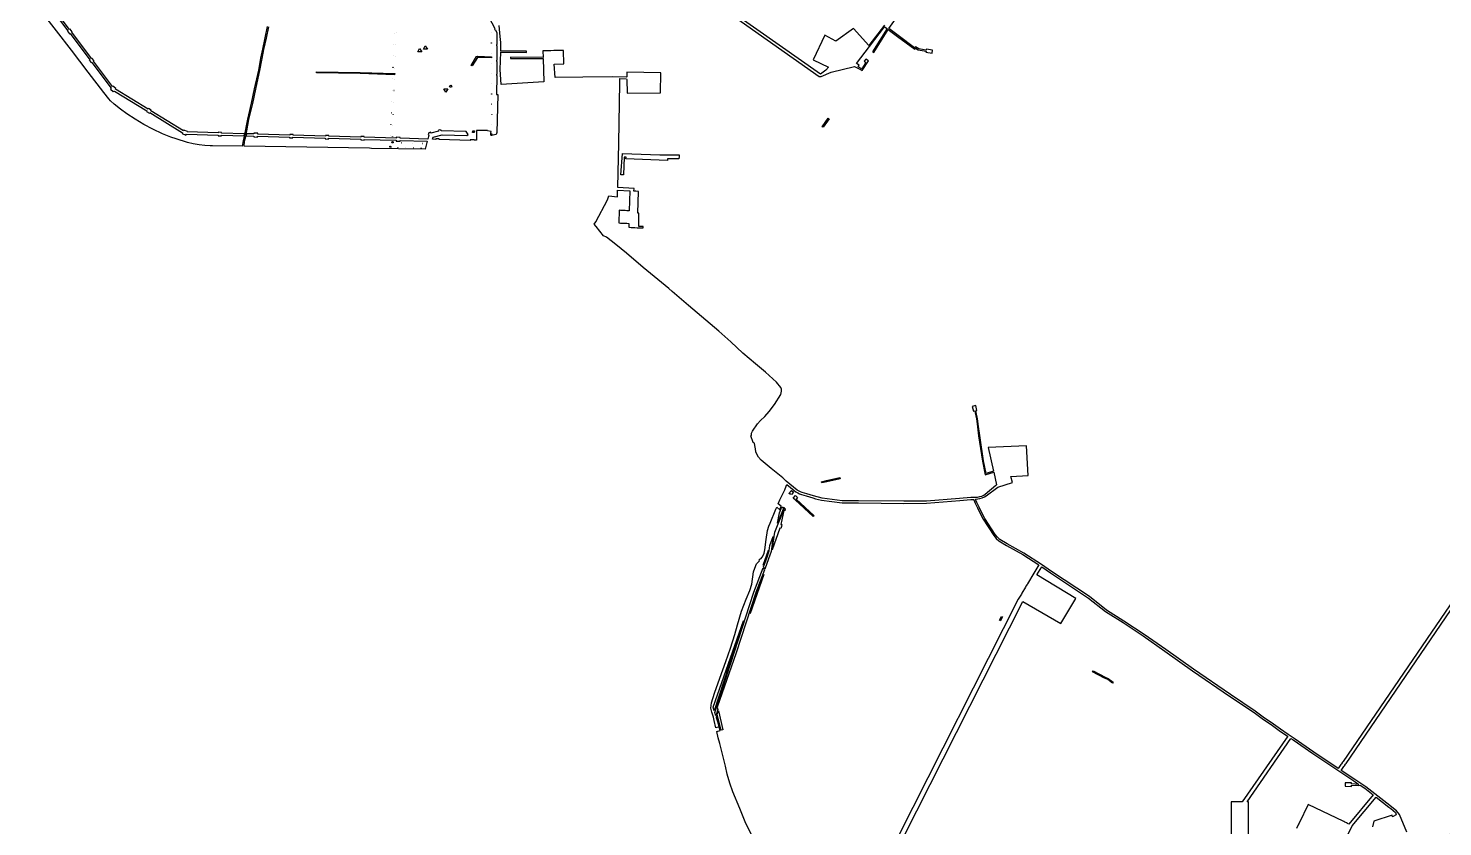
# Model space of a CAD drawing. Header units: millimetres. Extents: x 1 to 68651, y 3 to 69285.
# Drawn here: x 5255 to 12476, y 44131 to 48209 of the extents above; entities that cross this region are included whole.
import ezdxf

# ---------------------------------------------------------------- set-up
doc = ezdxf.new("R2010")
doc.units = ezdxf.units.MM
doc.layers.add('C', color=134, linetype='Continuous')
doc.styles.get("Standard").update_dxf_attribs({"font": 'arial.ttf'})

# ---------------------------------------------------------------- blocks, each defined once
blk = doc.blocks.new('C40C46959CF384673B2E9F89159651D')
at = {"layer": 'C', "linetype": 'Continuous'}
for points in [[(4433214.42, 1623679.17), (4433162.85, 1623783.91), (4433134.85, 1623851.54), (4433100.09, 1623937.43), (4433084.92, 1623980.81), (4433071.15, 1624026.34), (4433062.35, 1624067.58), (4433033.36, 1624184.22), (4433025.56, 1624213.39), (4433017.6, 1624244.89), (4433034.84, 1624249.98), (4433016.94, 1624323.69), (4433014.79, 1624317.03), (4433029.27, 1624268.11), (4433012.95, 1624263.31), (4433012.81, 1624263.86), (4433004.68, 1624300.77), (4433000.56, 1624317.29), (4432993.23, 1624342.83), (4432986.65, 1624363.31), (4432991.56, 1624391.46), (4433006.45, 1624441.07), (4433033.59, 1624516.93), (4433064.42, 1624601.76), (4433087.45, 1624670.06), (4433109.39, 1624740.97), (4433123.45, 1624789.48), (4433143.77, 1624859.84), (4433166.95, 1624920.92), (4433185.97, 1624964.92), (4433196.52, 1624997.61), (4433205.56, 1625060.23), (4433211.39, 1625079.86), (4433220.6, 1625100.66), (4433235.13, 1625116.39), (4433232.21, 1625119.45), (4433239.06, 1625127.73), (4433241.67, 1625125.59), (4433251.54, 1625137.51), (4433259.91, 1625156.5), (4433263.47, 1625172.57), (4433269.46, 1625226.15), (4433276.8, 1625272.13), (4433283.55, 1625293.44), (4433290.66, 1625309.65), (4433319.87, 1625380.36), (4433324.07, 1625390.23), (4433338.99, 1625376.95), (4433346.67, 1625395.55), (4433331.92, 1625408.68), (4433340.04, 1625427.77), (4433355.33, 1625459.14), (4433365.99, 1625480.01), (4433372.54, 1625497.35), (4433375.98, 1625505.86), (4433412.81, 1625476.29), (4433422.15, 1625469.36), (4433431.12, 1625463.93), (4433440.7, 1625458.92), (4433449.85, 1625455.55), (4433473.7, 1625448.54), (4433508.13, 1625438.33), (4433522.37, 1625434.13), (4433552.98, 1625426.46), (4433657.43, 1625412.26), (4433740.95, 1625412.99), (4433972.52, 1625409.95), (4434088.61, 1625411.26), (4434258.47, 1625424.44), (4434314.72, 1625429.53), (4434328.57, 1625429.61), (4434330.27, 1625428.31), (4434336.5, 1625411.92), (4434348.68, 1625387.12), (4434352.14, 1625379.18), (4434378.43, 1625328.86), (4434431.72, 1625246.14), (4434443.98, 1625230.73), (4434457.5, 1625218.52), (4434496.32, 1625195.77), (4434579.89, 1625148.29), (4434662.1, 1625095.55), (4434637.06, 1625053.97), (4434604.13, 1624999.31), (4434601.54, 1624995.02), (4434596.38, 1624986.45), (4434593.8, 1624982.17), (4434575.32, 1624951.52), (4434572.76, 1624947.23), (4434557.07, 1624921.19), (4433941.59, 1623704.38)], [(4433970.3, 1623704.58), (4434579.63, 1624908.2), (4434773.76, 1624796.6), (4434851.23, 1624924.92), (4434652.48, 1625044.68), (4434677.09, 1625085.56), (4434721.38, 1625054.66), (4434915.05, 1624926.38), (4435002.16, 1624857.04), (4435091.72, 1624801.56), (4435194.32, 1624733.69), (4435305.3, 1624656.04), (4435446.15, 1624555.62), (4435634.56, 1624426.12), (4435760.58, 1624341.42), (4435802.71, 1624311.16), (4435855.07, 1624275.08), (4435889.64, 1624249.98), (4435931.64, 1624221.92), (4435932.52, 1624221.29), (4435700.51, 1623884.96), (4435643.05, 1623884.96), (4435643.05, 1623709.96)], [(4435733.05, 1623709.96), (4435733.05, 1623884.96), (4435724.82, 1623884.96), (4435948.85, 1624209.73), (4435959.61, 1624202.11), (4436061.39, 1624132.63), (4436269.49, 1623992.4), (4436296.05, 1623974.81), (4436258.38, 1623977.18), (4436258.36, 1623982.5), (4436226.23, 1623983.3), (4436226.03, 1623965.74), (4436258.36, 1623964.6), (4436258.29, 1623971.6), (4436295.83, 1623968.85), (4436301.72, 1623971.04), (4436325.69, 1623955.18), (4436369.25, 1623921.2), (4436245.12, 1623771.85), (4436237.43, 1623775.54), (4436232.8, 1623777.76), (4436223.36, 1623782.29), (4436218.73, 1623784.52), (4436036.72, 1623871.94), (4435990.83, 1623776.78), (4435988.42, 1623771.79), (4435977.69, 1623749.57)], [(4436196.89, 1623628.41), (4436261.91, 1623763.79), (4436383.45, 1623910.13), (4436449.11, 1623858.92), (4436459.32, 1623851.98), (4436483.15, 1623831.21), (4436485.94, 1623818.55), (4436467.42, 1623809.33), (4436465.2, 1623817.34), (4436372.83, 1623787.4), (4436365.61, 1623758.26)], [(4436541.26, 1623731.1), (4436503.28, 1623820.4), (4436487.59, 1623839), (4436464.75, 1623859.18), (4436454.41, 1623866.2), (4436330.96, 1623962.49), (4436274.49, 1623999.9), (4436206, 1624046.05), (4436219.28, 1624065.49), (4436222.1, 1624069.62), (4436227.36, 1624077.32), (4436230.18, 1624081.45), (4437147.24, 1625425.11), (4437416.31, 1625353.74), (4437379.55, 1625229.45), (4437591.32, 1625166.84), (4436762.58, 1623720.88)], [(4437139.55, 1625445.77), (4436215.49, 1624092.05), (4436212.67, 1624087.91), (4436207.34, 1624080.1), (4436204.52, 1624075.97), (4436191, 1624056.16), (4436066.3, 1624140.18), (4435964.79, 1624209.37), (4435935.74, 1624230.1), (4435895.09, 1624257.27), (4435860.18, 1624282.49), (4435807.8, 1624318.57), (4435765.68, 1624348.83), (4435639.65, 1624433.52), (4435451.31, 1624562.99), (4435310.5, 1624663.39), (4435199.39, 1624741.13), (4435096.57, 1624809.14), (4435007.35, 1624864.42), (4434920.35, 1624933.67), (4434726.44, 1625062.1), (4434675.53, 1625097.63), (4434584.55, 1625155.99), (4434500.82, 1625203.56), (4434462.86, 1625225.82), (4434450.57, 1625236.91), (4434439.02, 1625251.41), (4434386.23, 1625333.39), (4434360.27, 1625383.08), (4434356.76, 1625391.1), (4434344.83, 1625415.35), (4434339.24, 1625430.72), (4434340.2, 1625432.33), (4434361.32, 1625435.34), (4434373.35, 1625438.52), (4434384.84, 1625443.62), (4434393.23, 1625449.28), (4434452.57, 1625493.8), (4434528.1, 1625517.04), (4434518.64, 1625547.95), (4434607.31, 1625552.24), (4434598.81, 1625704.31), (4434402.85, 1625695.96), (4434431.26, 1625574.67), (4434392.22, 1625563.2), (4434380.01, 1625627.1), (4434360.04, 1625756.25), (4434354.13, 1625802.01), (4434348.87, 1625842.58), (4434342.41, 1625873.58), (4434340.38, 1625883.05), (4434345.24, 1625884.37), (4434339.82, 1625909.57), (4434322.17, 1625905.79), (4434328.65, 1625880.8), (4434334.92, 1625882.29), (4434337.01, 1625872.56), (4434343.41, 1625841.74), (4434348.63, 1625801.8), (4434354.54, 1625755.72), (4434374.5, 1625626.52), (4434387.98, 1625556.22), (4434431.84, 1625569.17), (4434446.57, 1625504.85), (4434441.99, 1625502.07), (4434388.37, 1625455.65), (4434380.95, 1625450.66), (4434371.13, 1625446.3), (4434370.68, 1625446.1), (4434359.58, 1625443.15), (4434346.72, 1625440.91), (4434314.2, 1625440.52), (4434257.52, 1625435.39), (4434088.17, 1625422.24), (4433972.53, 1625420.95), (4433740.97, 1625423.99), (4433658.12, 1625423.27), (4433555.1, 1625437.27), (4433511.08, 1625448.94), (4433477.02, 1625459.03), (4433453.24, 1625466.02), (4433445.17, 1625468.99), (4433428.3, 1625478.49), (4433371.27, 1625523.5), (4433364.15, 1625531.98), (4433354.28, 1625540.66), (4433294.65, 1625589.13), (4433245.13, 1625631.57), (4433230.01, 1625647.04), (4433221.81, 1625661), (4433217.65, 1625672.89), (4433215.29, 1625688.71), (4433211.72, 1625705.92), (4433210.42, 1625718.36), (4433203.74, 1625720.84), (4433191.89, 1625754.55), (4433195.45, 1625757.13), (4433194.38, 1625768.75), (4433199.76, 1625779.71), (4433226.19, 1625816.16), (4433240.97, 1625833.87), (4433262.83, 1625853.51), (4433285.67, 1625880.15), (4433311.97, 1625914.99), (4433344.47, 1625965.58), (4433348.75, 1625983.14), (4433347.5, 1625992.97), (4433343.97, 1626002.51), (4433323.42, 1626029.07), (4433266.07, 1626080.1), (4433214.95, 1626123.13), (4433150.79, 1626177.51), (4433089.11, 1626234.57), (4433027.37, 1626289.93), (4432874.17, 1626420.09), (4432790.5, 1626491.9), (4432772.71, 1626507.01), (4432641.74, 1626614.42), (4432556.15, 1626689.06), (4432502.53, 1626733.28), (4432453.99, 1626769.94), (4432439.46, 1626777.34), (4432402.61, 1626824.73), (4432391.4, 1626835.98), (4432399.69, 1626847.72), (4432459.3, 1626961.46), (4432465.87, 1626980.67), (4432510.61, 1626976.67), (4432511.52, 1627010.25), (4432574.33, 1627006.33), (4432570.4, 1626904.73), (4432559.22, 1626905.29), (4432549.54, 1626905.75), (4432538.7, 1626906.28), (4432526.73, 1626906.87), (4432519.33, 1626907.25), (4432517.43, 1626842.62), (4432525.45, 1626842.23), (4432537.12, 1626841.69), (4432548.24, 1626841.21), (4432557.81, 1626840.74), (4432568.48, 1626840.22), (4432567.94, 1626820.24), (4432580.12, 1626819.64), (4432591.53, 1626819.08), (4432600.08, 1626818.66), (4432611.69, 1626818.08), (4432641.27, 1626818.46), (4432641.38, 1626824.54), (4432619.68, 1626824.18), (4432620.04, 1626892.96), (4432613.99, 1626893.26), (4432617.44, 1627003.6), (4432605.16, 1627004.2), (4432594.97, 1627004.73), (4432595.2, 1627018.34), (4432511.84, 1627023.13), (4432517.9, 1627250.55), (4432523.11, 1627559.03), (4432522.59, 1627581.21), (4432556.2, 1627578.53), (4432558.17, 1627576.13), (4432560.42, 1627505.33), (4432729.82, 1627507.21), (4432731.65, 1627609.94), (4432558.39, 1627612.09), (4432557.66, 1627589.42), (4432554.74, 1627587.78), (4432486.73, 1627588.75), (4432334.36, 1627587.6), (4432191.8, 1627584.78), (4432187.53, 1627653.34), (4432236.01, 1627655.16), (4432235.67, 1627723.29), (4432185.62, 1627722.84), (4432170.74, 1627721.83), (4432129.93, 1627721.97), (4432130.87, 1627687.39), (4431965.15, 1627688.85), (4431965.01, 1627683.35), (4432131.02, 1627681.88), (4432134.23, 1627562.92), (4431917.38, 1627550.31), (4431912.51, 1627625.79), (4431914.46, 1627714.93), (4432045.45, 1627713.97), (4432045.49, 1627719.47), (4431914.58, 1627720.43), (4431914.93, 1627736.06), (4431914.37, 1627764.89), (4431912.62, 1627794.26), (4431907.41, 1627851.91)], [(4433009.42, 1627966.08), (4433541.26, 1627591.34), (4433545.44, 1627590.01), (4433550.92, 1627590.45), (4433601.45, 1627613.42), (4433720.63, 1627641.77), (4433755.21, 1627623.92), (4433760.47, 1627621.05), (4433792.05, 1627671.48), (4433778.01, 1627679.55), (4433770.92, 1627668.98), (4433779.15, 1627662.78), (4433758.34, 1627629.01), (4433739.1, 1627640.02), (4433744.58, 1627649.08), (4433731.48, 1627656.31), (4433796.74, 1627743.8), (4433874.43, 1627844.93), (4433887.7, 1627835.03), (4433813.39, 1627716.7), (4433819.32, 1627712.99), (4433893.33, 1627830.83), (4433940.48, 1627795.69), (4434028.36, 1627729.44), (4434032.74, 1627735.75), (4434046.57, 1627727.69), (4434086.05, 1627719.23), (4434085.45, 1627715.1), (4434116.59, 1627710.36), (4434118.86, 1627725.16), (4434088.27, 1627730.64), (4434086.86, 1627724.76), (4434048.74, 1627732.82), (4434031.58, 1627742.87), (4434027.15, 1627737.42), (4433943.07, 1627800.59), (4433896.3, 1627835.45), (4433938.57, 1627895.26)], [(4433873.31, 1627852.58), (4433793.39, 1627748.42), (4433715.36, 1627836.67), (4433624.76, 1627771.07), (4433569.15, 1627801.03), (4433509.9, 1627675.76), (4433588.17, 1627637.83), (4433573.86, 1627622.74), (4433547.64, 1627603.22), (4433010.56, 1627978.3)], [(4431854.69, 1627893.09), (4431884.35, 1627835.11), (4431882.4, 1627834.29), (4431885.43, 1627828.13), (4431887.46, 1627828.97), (4431895.12, 1627813.89), (4431895.58, 1627753.72), (4431893.12, 1627753.73), (4431893.12, 1627746.97), (4431895.62, 1627746.92), (4431895.59, 1627674.92), (4431893.61, 1627674.93), (4431893.49, 1627667.95), (4431895.61, 1627667.89), (4431894.81, 1627602.44), (4431892.74, 1627602.51), (4431892.52, 1627595.39), (4431894.69, 1627595.28), (4431893.33, 1627498.25), (4431899.33, 1627498.3), (4431896.31, 1627367.89), (4431894.23, 1627304.19), (4431891.27, 1627294.55), (4431868.11, 1627289.16), (4431864.87, 1627291.27), (4431863.51, 1627301.13), (4431865.17, 1627309.69), (4431847.64, 1627313.2), (4431847.67, 1627315.01), (4431791.57, 1627314.29), (4431791.07, 1627264.77), (4431778.7, 1627265.01), (4431778.72, 1627267.42), (4431758.73, 1627267.86), (4431758.65, 1627264.27), (4431600.11, 1627269.14), (4431600.2, 1627272.11), (4431582.72, 1627272.72), (4431582.63, 1627269.68), (4431567.01, 1627270.16), (4431569.8, 1627280.75), (4431616.18, 1627292.91), (4431742.08, 1627289.73), (4431749.2, 1627293.56), (4431738.7, 1627310.15), (4431611.01, 1627313.19), (4431610.81, 1627317.2), (4431602.68, 1627317.45), (4431595.23, 1627315.48), (4431596.25, 1627311.61), (4431558.33, 1627301.68), (4431557.17, 1627305.51), (4431546.81, 1627302.8), (4431544.07, 1627292.81), (4431547.9, 1627291.62), (4431542.3, 1627270.92), (4431401.48, 1627275.25), (4431401.62, 1627279.67), (4431381.64, 1627280.37), (4431381.46, 1627275.87), (4431218.12, 1627280.67), (4431218.2, 1627283.67), (4431201.21, 1627284.24), (4431201.11, 1627281.16), (4431036.32, 1627285.86), (4431036.39, 1627288.7), (4431019.4, 1627289.13), (4431019.33, 1627286.34), (4430854.36, 1627291.19), (4430854.46, 1627294.61), (4430837.46, 1627295.04), (4430837.37, 1627291.69), (4430674.02, 1627296.49), (4430674.19, 1627300.8), (4430654.21, 1627301.62), (4430654.01, 1627297.09), (4430616.51, 1627298.2), (4430614.71, 1627287.26), (4430653.58, 1627286.1), (4430653.4, 1627281.63), (4430673.38, 1627280.82), (4430673.58, 1627285.5), (4430837.06, 1627280.67), (4430837.01, 1627277.55), (4430854.01, 1627277.26), (4430854.06, 1627280.17), (4431019.05, 1627275.35), (4431018.96, 1627271.64), (4431035.95, 1627271.21), (4431036.04, 1627274.86), (4431200.74, 1627270.16), (4431200.62, 1627266.75), (4431217.61, 1627266.18), (4431217.73, 1627269.68), (4431381.09, 1627264.88), (4431380.92, 1627260.39), (4431400.91, 1627259.69), (4431401.07, 1627264.26), (4431539.24, 1627260.01), (4431528.07, 1627219.23), (4431254.55, 1627223.69), (4431244.14, 1627223.86), (4430604.24, 1627234.29), (4430607.13, 1627260.17), (4430613.47, 1627284.82), (4430629.16, 1627370.26), (4430648.82, 1627453.42), (4430663.63, 1627526.4), (4430685.53, 1627620.78), (4430696.8, 1627682.22), (4430705.9, 1627727.89), (4430718.71, 1627786.22), (4430730.02, 1627844.12)], [(4430722.15, 1627845.59), (4430710.88, 1627787.85), (4430698.07, 1627729.54), (4430688.94, 1627683.73), (4430677.7, 1627622.39), (4430655.81, 1627528.11), (4430641.01, 1627455.14), (4430621.33, 1627371.89), (4430605.65, 1627286.55), (4430599.3, 1627261.85), (4430595.09, 1627234.6), (4430443.72, 1627237.02), (4430431.91, 1627237.21), (4430404.2, 1627237.65), (4430374.47, 1627241.08), (4430344.68, 1627246.7), (4430315.67, 1627254.34), (4430258.13, 1627272.06), (4430230.37, 1627281.25), (4430188.56, 1627298.4), (4430138.88, 1627321.15), (4430093.16, 1627345.02), (4430048.91, 1627371.91), (4430005.18, 1627400.77), (4429972.72, 1627423.83), (4429941.66, 1627448.59), (4429922.8, 1627467.01), (4429914.1, 1627476.88), (4429888.91, 1627508.68), (4429809.07, 1627612.94), (4429722.95, 1627725.29), (4429646.74, 1627823.17), (4429502.64, 1628010.51)], [(4429605.81, 1627955.86), (4429705.18, 1627824.37), (4429702.79, 1627822.52), (4429713.45, 1627808.64), (4429715.73, 1627810.4), (4429816.62, 1627676.14), (4429814, 1627674.12), (4429824.68, 1627660.25), (4429827.12, 1627662.13), (4429925.71, 1627531.24), (4429921.64, 1627526.49), (4429936.83, 1627513.48), (4429939.01, 1627516.02), (4429941.08, 1627514.26), (4429943.04, 1627516.53), (4430108.46, 1627415.05), (4430106.76, 1627412.27), (4430121.24, 1627403.37), (4430122.96, 1627406.14), (4430290.7, 1627302.94), (4430288.98, 1627298.83), (4430307.44, 1627291.13), (4430309.72, 1627296.6), (4430472.53, 1627291.49), (4430472.45, 1627288.05), (4430489.44, 1627287.65), (4430489.53, 1627290.98), (4430604.89, 1627287.55), (4430607.2, 1627298.48), (4430489.79, 1627301.98), (4430489.86, 1627305.15), (4430472.87, 1627305.55), (4430472.8, 1627302.5), (4430314.25, 1627307.47), (4430315.14, 1627309.6), (4430296.68, 1627317.29), (4430294.98, 1627313.23), (4430128.71, 1627415.51), (4430130.41, 1627418.27), (4430115.92, 1627427.17), (4430114.23, 1627424.42), (4429947.95, 1627526.45), (4429949.85, 1627528.66), (4429934.66, 1627541.68), (4429933.04, 1627539.79), (4429835.82, 1627668.86), (4429838.15, 1627670.61), (4429827.49, 1627684.49), (4429825.34, 1627682.84), (4429724.45, 1627817.1), (4429726.92, 1627819), (4429716.25, 1627832.88), (4429713.91, 1627831.07), (4429614.53, 1627962.56)]]:
    blk.add_lwpolyline(points, dxfattribs=at)
for points in [[(4431368.79, 1627754.18), (4431369.16, 1627754.16), (4431369.15, 1627753.79), (4431368.77, 1627753.8)], [(4431370.93, 1627812.03), (4431370.94, 1627812.4), (4431371.31, 1627812.39), (4431371.3, 1627812.02)], [(4431378.69, 1627753.83), (4431378.7, 1627754.2), (4431379.07, 1627754.18), (4431379.06, 1627753.81)], [(4431380.63, 1627813.05), (4431380.64, 1627813.42), (4431381.02, 1627813.41), (4431381, 1627813.04)], [(4431520.38, 1627729.57), (4431529.71, 1627747.91), (4431541.02, 1627730.76)], [(4431866.6, 1627813.93), (4431866.6, 1627813.55), (4431866.22, 1627813.55), (4431866.22, 1627813.93)], [(4431866.91, 1627761.87), (4431866.91, 1627761.49), (4431866.53, 1627761.49), (4431866.53, 1627761.87)], [(4431366.65, 1627695.98), (4431367.03, 1627695.95), (4431367.01, 1627695.58), (4431366.65, 1627695.6)], [(4431376.64, 1627692.17), (4431376.65, 1627692.54), (4431377.02, 1627692.52), (4431377.01, 1627692.15)], [(4431491.55, 1627715.97), (4431500.81, 1627734.37), (4431512.25, 1627717.2)], [(4431795.83, 1627693.88), (4431868.08, 1627691.37), (4431867.89, 1627685.87), (4431795.3, 1627688.14), (4431768.75, 1627644.7), (4431764.06, 1627647.57), (4431791.73, 1627692.76)], [(4431867.2, 1627709.81), (4431867.2, 1627709.43), (4431866.82, 1627709.43), (4431866.82, 1627709.81)], [(4430974.4, 1627614.48), (4431196.56, 1627611.02), (4431373.5, 1627605.23), (4431372.81, 1627599.77), (4431196.45, 1627605.52), (4430974.32, 1627608.98)], [(4431364.49, 1627637.72), (4431364.87, 1627637.71), (4431364.85, 1627637.33), (4431364.48, 1627637.35)], [(4431374.14, 1627632.58), (4431374.15, 1627632.95), (4431374.52, 1627632.94), (4431374.51, 1627632.56)], [(4431867.51, 1627657.77), (4431867.51, 1627657.38), (4431867.13, 1627657.39), (4431867.13, 1627657.77)], [(4431867.43, 1627605.33), (4431867.43, 1627605.71), (4431867.81, 1627605.71), (4431867.81, 1627605.33)], [(4431362.32, 1627579.13), (4431362.34, 1627579.5), (4431362.71, 1627579.49), (4431362.7, 1627579.11)], [(4431372.16, 1627577.51), (4431372.18, 1627577.88), (4431372.55, 1627577.87), (4431372.54, 1627577.5)], [(4431624.22, 1627528.48), (4431644.72, 1627527.56), (4431633.57, 1627510.05)], [(4431652.95, 1627542.08), (4431660.46, 1627545.85), (4431664.29, 1627538.3), (4431656.72, 1627534.54)], [(4431868.11, 1627553.65), (4431868.11, 1627553.27), (4431867.73, 1627553.27), (4431867.73, 1627553.65)], [(4431358.03, 1627462.69), (4431358.04, 1627463.07), (4431358.41, 1627463.05), (4431358.4, 1627462.68)], [(4431360.19, 1627520.9), (4431360.2, 1627521.28), (4431360.57, 1627521.26), (4431360.56, 1627520.89)], [(4431367.72, 1627457.6), (4431367.71, 1627457.22), (4431367.34, 1627457.22), (4431367.35, 1627457.6)], [(4431369.76, 1627518.44), (4431369.78, 1627518.82), (4431370.15, 1627518.79), (4431370.14, 1627518.43)], [(4431868.41, 1627501.58), (4431868.41, 1627501.2), (4431868.03, 1627501.2), (4431868.03, 1627501.58)], [(4431355.9, 1627404.82), (4431356.28, 1627404.81), (4431356.26, 1627404.43), (4431355.89, 1627404.45)], [(4431365.73, 1627397.63), (4431366.1, 1627397.62), (4431366.09, 1627397.24), (4431365.71, 1627397.26)], [(4431868.71, 1627449.53), (4431868.71, 1627449.14), (4431868.33, 1627449.15), (4431868.33, 1627449.53)], [(4431869, 1627397.47), (4431869, 1627397.09), (4431868.62, 1627397.09), (4431868.62, 1627397.47)], [(4431353.75, 1627346.61), (4431354.12, 1627346.59), (4431354.11, 1627346.21), (4431353.74, 1627346.24)], [(4431363.67, 1627339.56), (4431363.68, 1627339.93), (4431364.06, 1627339.92), (4431364.04, 1627339.55)], [(4431771.55, 1627312.82), (4431780, 1627312.39), (4431779.58, 1627303.99), (4431771.13, 1627304.41)], [(4431868.93, 1627345.2), (4431868.94, 1627345.57), (4431869.31, 1627345.56), (4431869.3, 1627345.19)], [(4433586.72, 1627377.5), (4433591.81, 1627374.33), (4433561.68, 1627331.06), (4433556.6, 1627334.28)], [(4431351.58, 1627288.01), (4431351.6, 1627288.38), (4431351.97, 1627288.37), (4431351.96, 1627288)], [(4431359.81, 1627258.06), (4431361.51, 1627257.89), (4431365.33, 1627253.19), (4431365.16, 1627251.48), (4431359.2, 1627252.11)], [(4431361.38, 1627283), (4431361.4, 1627283.38), (4431361.78, 1627283.35), (4431361.76, 1627282.98)], [(4431406.87, 1627252.29), (4431406.88, 1627252.66), (4431407.26, 1627252.65), (4431407.24, 1627252.27)], [(4431461.95, 1627250.27), (4431461.96, 1627250.64), (4431462.33, 1627250.63), (4431462.32, 1627250.26)], [(4431514.42, 1627248.7), (4431514.43, 1627249.07), (4431514.8, 1627249.06), (4431514.79, 1627248.69)], [(4431867.27, 1627298.48), (4431869.27, 1627298.51), (4431869.35, 1627292.19), (4431867.35, 1627292.17)], [(4431868.09, 1627290.86), (4431868.1, 1627291.23), (4431868.47, 1627291.22), (4431868.46, 1627290.85)], [(4431348.56, 1627234.97), (4431350.28, 1627234.98), (4431354.63, 1627230.76), (4431354.65, 1627229.05), (4431348.66, 1627228.96)], [(4431389.46, 1627229.05), (4431389.46, 1627228.67), (4431389.08, 1627228.67), (4431389.09, 1627229.05)], [(4431428.71, 1627227.94), (4431429.08, 1627227.93), (4431429.07, 1627227.55), (4431428.7, 1627227.56)], [(4431468.35, 1627226.83), (4431468.72, 1627226.82), (4431468.71, 1627226.44), (4431468.33, 1627226.45)], [(4431507.96, 1627225.35), (4431507.98, 1627225.73), (4431508.35, 1627225.71), (4431508.34, 1627225.33)], [(4432535.71, 1627196.87), (4432727.71, 1627189.71), (4432825.42, 1627190.29), (4432825.07, 1627181.95), (4432824.57, 1627169.49), (4432766.13, 1627170.8), (4432765.83, 1627162.2), (4432554.11, 1627170.47), (4432554.48, 1627177.99), (4432544.04, 1627178.51), (4432540.67, 1627088.44), (4432533.97, 1627088.77), (4432527.51, 1627089.04)], [(4433577.87, 1625526.76), (4433646.16, 1625541.71), (4433647.51, 1625535.86), (4433579.19, 1625520.91), (4433554.65, 1625515.07), (4433553.15, 1625520.88)], [(4433386.14, 1625460.91), (4433398.53, 1625475.4), (4433408.67, 1625466.93), (4433398.7, 1625454.68), (4433393.14, 1625459.45), (4433390.7, 1625456.93)], [(4433407.34, 1625437.16), (4433419.06, 1625449.79), (4433430.01, 1625440.7), (4433422.73, 1625431.49), (4433514.63, 1625347.03), (4433510.41, 1625342.75), (4433417.63, 1625428.01)], [(4433313.34, 1625262.45), (4433364.26, 1625385.74), (4433366.89, 1625383.12), (4433365.44, 1625372.53), (4433360.67, 1625373.61), (4433345.53, 1625302.3), (4433349.66, 1625301.65), (4433347.8, 1625291.89), (4433344.72, 1625281.49), (4433340.25, 1625283.22), (4433301.26, 1625172.23)], [(4433350.64, 1625392.08), (4433356.37, 1625386.9), (4433359.35, 1625390.72), (4433360.45, 1625389.62), (4433327.18, 1625309.07), (4433338.29, 1625362.17)], [(4433285.48, 1625167.4), (4433289.15, 1625194.8), (4433305.45, 1625241.21), (4433295.26, 1625165.11), (4433282.12, 1625126.5), (4433262.39, 1625074.57), (4433257.65, 1625082.41), (4433256, 1625085.9), (4433272.71, 1625129.89)], [(4433253.88, 1625094.39), (4433281, 1625171.62), (4433280.59, 1625168.55), (4433268.01, 1625131.58)], [(4433207.2, 1624957.44), (4433254.04, 1625080.74), (4433259.96, 1625070.85), (4433260.72, 1625070.18), (4433216.63, 1624954.12), (4433116.94, 1624647.47), (4433019.22, 1624369.24), (4433022.68, 1624357.51), (4433012.29, 1624325.55), (4433007.28, 1624342.48)], [(4433257.37, 1625047.26), (4433187.54, 1624848.45), (4433221.35, 1624952.46)], [(4433154.21, 1624810.63), (4433004.76, 1624350.95), (4432999.27, 1624369.51)], [(4434471, 1624833.03), (4434475.9, 1624830.39), (4434465.52, 1624810.69), (4434460.56, 1624813.21)], [(4434939.07, 1624555.43), (4435000.45, 1624521.9), (4435016.41, 1624514.93), (4435041.15, 1624496.67), (4435037.78, 1624491.7), (4435013.39, 1624509.75), (4434997.82, 1624516.5), (4434936.1, 1624550.23)], [(4433019.89, 1624332.75), (4433025.66, 1624350.51), (4433049.11, 1624254.21), (4433039.64, 1624251.43)]]:
    blk.add_lwpolyline(points, close=True, dxfattribs=at)
at = {"layer": 'C', "flags": 1}
for tag in ['Адрес (местоположение) участка', 'Дата формирования КПТ', 'Тип объекта', 'Тип объекта (текст)', 'Система координат', 'Тип адреса', 'Тип адреса код', 'ОКАТО', 'ОКТМО', 'Кадастровый номер, обозначение, учетный номер объекта', 'Кадастровый номер', 'Район', 'Кадастровый номер квартала', 'Регистрационный номер КПТ', 'Вид объекта недвижимости', 'Вид объекта недвижимости код', 'Площадь', 'Погрешность площади', 'Вид земельного участка', 'Вид земельного участка код', 'Категория земель', 'Категория земель код', 'Вид использования по документу', 'Кадастровая стоимость', 'Номер контура', 'Код ФИАС', 'Код КЛАДР', 'Код региона', 'Регион', 'Полное наименование органа регистрации прав']:
    blk.add_attdef(tag, (0, 0), '', height=0.2, dxfattribs=at)

msp = doc.modelspace()

# ---------------------------------------------------------------- block references
at = {"layer": 'C'}
msp.add_blockref('C40C46959CF384673B2E9F89159651D', (-4424247.7, -1579627.8), dxfattribs=at)

doc.saveas('drawing.dxf')
